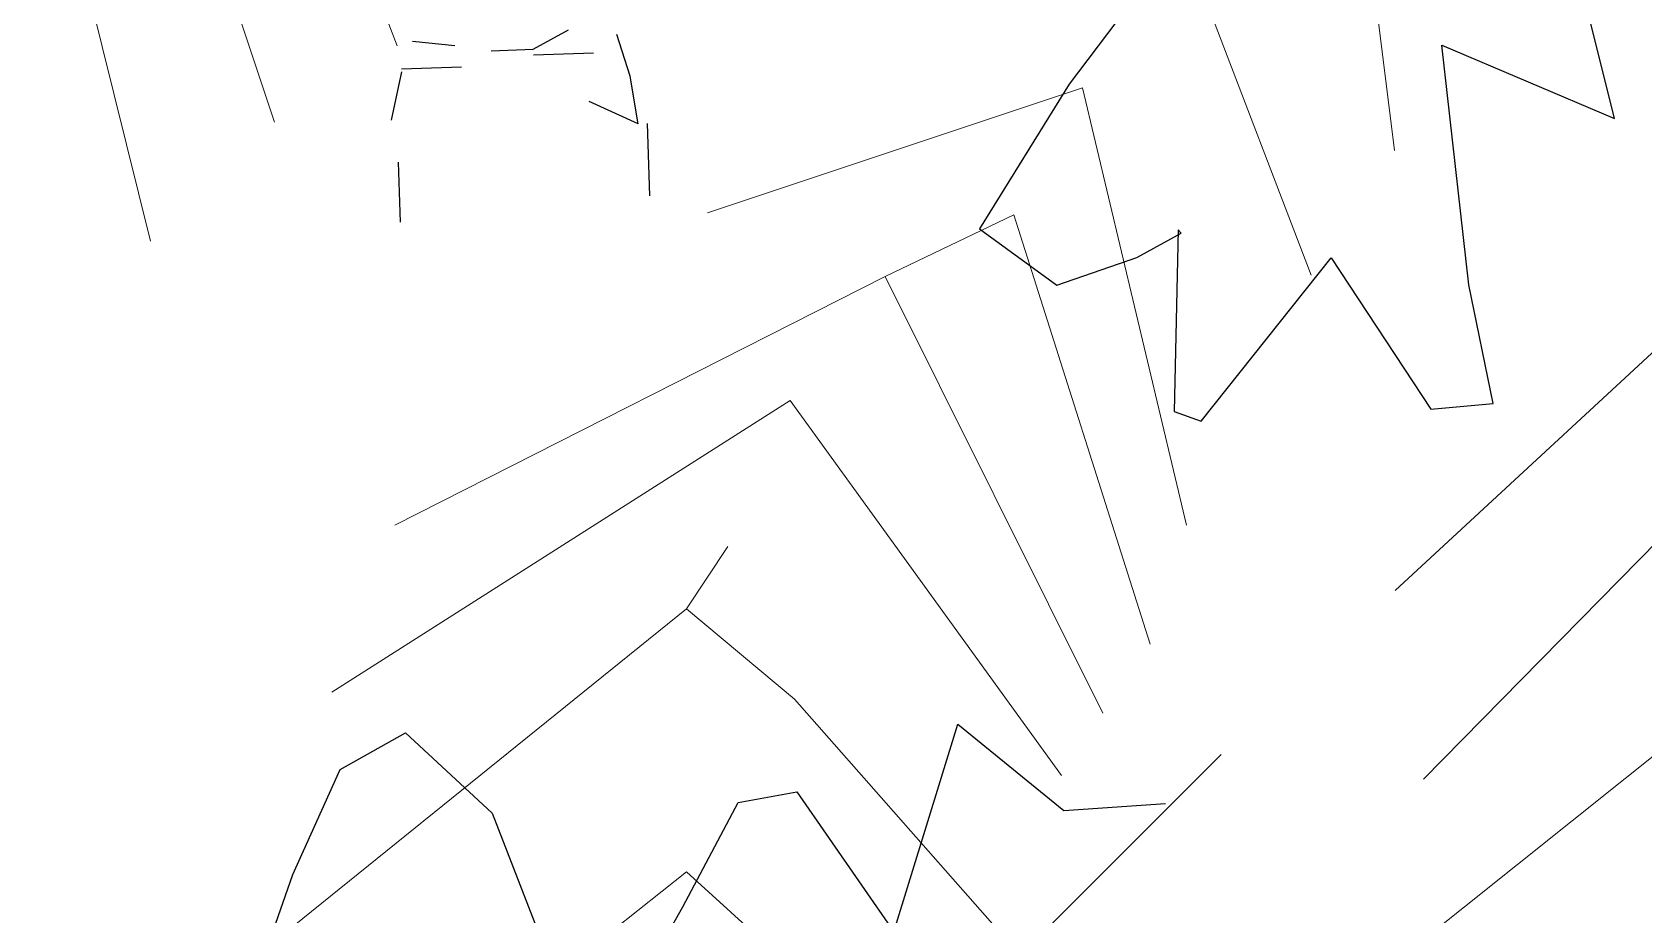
# Model space of a CAD drawing. Header units: metres. Extents: x 10 to 239, y 2 to 253.
# Drawn here: x 92.301 to 93.747, y 177.493 to 178.285 of the extents above; entities that cross this region are included whole.
import ezdxf

# ---------------------------------------------------------------- set-up
doc = ezdxf.new("R2010")
doc.units = ezdxf.units.M
doc.header["$MEASUREMENT"] = 0
doc.layers.add('bloques ARBOLES', color=7, linetype='Continuous', true_color=0xb8d897)

# ---------------------------------------------------------------- blocks, each defined once
blk = doc.blocks.new('arbolote')
at = {"layer": 'bloques ARBOLES'}
for points in [[(-1.9881, 6.6116), (-2.0821, 6.4869), (-2.1626, 6.3571), (-2.0931, 6.3065), (-2.0213, 6.3315), (-1.9816, 6.3531), (-1.9844, 6.3563), (-1.9879, 6.1932), (-1.9638, 6.1843), (-1.847, 6.331), (-1.7577, 6.1951), (-1.7015, 6.2004), (-1.7235, 6.3068), (-1.7476, 6.5219), (-1.5927, 6.4563), (-1.6533, 6.6984)], [(0.231, 6.8421), (0.2858, 6.9989), (0.3284, 7.093), (0.3869, 7.126), (0.4646, 7.0538), (0.5221, 6.9057)], [(0.5869, 6.8834), (0.6359, 6.9699), (0.6855, 7.0634), (0.7381, 7.073), (0.8253, 6.9473), (0.8826, 7.1338), (0.9777, 7.0562), (1.0689, 7.0626)], [(0.5805, 5.8724), (0.5892, 6.0984), (0.6413, 6.6286), (1.119, 7.1066)]]:
    blk.add_lwpolyline(points, dxfattribs=at)
blk = doc.blocks.new('arb-alz-77')
at = {"layer": 'bloques ARBOLES', "linetype": 'Continuous'}
for p, q in [((0.0374, 0.0379), (0.1106, 0.0778)), ((0.0374, 0.0379), (0.1106, 0.0778)), ((0.2384, -0.0176), (0.2107, 0.0686)), ((0.2384, -0.0176), (0.2107, 0.0686)), ((0.2384, -0.0176), (0.2107, 0.0686)), ((0.2384, -0.0176), (0.2107, 0.0686)), ((0.2384, -0.0176), (0.2107, 0.0686)), ((-0.1248, 0.0449), (-0.2124, 0.0543)), ((-0.1248, 0.0449), (-0.2124, 0.0543)), ((-0.1248, 0.0449), (-0.2124, 0.0543)), ((-0.1248, 0.0449), (-0.2124, 0.0543)), ((-0.1248, 0.0449), (-0.2124, 0.0543)), ((-0.1248, 0.0449), (-0.2124, 0.0543)), ((-0.1248, 0.0449), (-0.2124, 0.0543)), ((-0.1248, 0.0449), (-0.2124, 0.0543)), ((-0.1248, 0.0449), (-0.2124, 0.0543)), ((-0.1248, 0.0449), (-0.2124, 0.0543)), ((-0.1248, 0.0449), (-0.2124, 0.0543)), ((-0.1248, 0.0449), (-0.2124, 0.0543)), ((-0.1248, 0.0449), (-0.2124, 0.0543)), ((-0.1248, 0.0449), (-0.2124, 0.0543)), ((-0.0498, 0.035), (0.0374, 0.0379)), ((-0.0498, 0.035), (0.0374, 0.0379)), ((-0.0498, 0.035), (0.0374, 0.0379)), ((-0.2354, -0.0024), (-0.1109, 0.0018)), ((-0.2354, -0.0024), (-0.1109, 0.0018)), ((-0.2354, -0.0024), (-0.1109, 0.0018)), ((-0.2354, -0.0024), (-0.1109, 0.0018)), ((-0.2354, -0.0024), (-0.1109, 0.0018)), ((-0.2354, -0.0024), (-0.1109, 0.0018)), ((-0.2354, -0.0024), (-0.1109, 0.0018)), ((-0.2354, -0.0024), (-0.1109, 0.0018)), ((0.1622, 0.0297), (0.0377, 0.0255)), ((0.1622, 0.0297), (0.0377, 0.0255)), ((0.1622, 0.0297), (0.0377, 0.0255)), ((0.1622, 0.0297), (0.0377, 0.0255)), ((0.1622, 0.0297), (0.0377, 0.0255)), ((0.1622, 0.0297), (0.0377, 0.0255)), ((0.1622, 0.0297), (0.0377, 0.0255)), ((0.1622, 0.0297), (0.0377, 0.0255)), ((0.1622, 0.0297), (0.0377, 0.0255)), ((0.1622, 0.0297), (0.0377, 0.0255)), ((0.1622, 0.0297), (0.0377, 0.0255)), ((0.1622, 0.0297), (0.0377, 0.0255)), ((0.1622, 0.0297), (0.0377, 0.0255)), ((0.1622, 0.0297), (0.0377, 0.0255)), ((0.1622, 0.0297), (0.0377, 0.0255)), ((-0.2352, -0.0087), (-0.2567, -0.1091)), ((-0.2352, -0.0087), (-0.2567, -0.1091)), ((-0.2352, -0.0087), (-0.2567, -0.1091)), ((-0.2352, -0.0087), (-0.2567, -0.1091)), ((-0.2352, -0.0087), (-0.2567, -0.1091)), ((0.2544, -0.1167), (0.2384, -0.0176)), ((0.2544, -0.1167), (0.2384, -0.0176)), ((0.2544, -0.1167), (0.2384, -0.0176)), ((0.2544, -0.1167), (0.2384, -0.0176)), ((0.2544, -0.1167), (0.2384, -0.0176)), ((0.2544, -0.1167), (0.2384, -0.0176)), ((0.2544, -0.1167), (0.2384, -0.0176)), ((0.2544, -0.1167), (0.2384, -0.0176)), ((0.2544, -0.1167), (0.153, -0.0702)), ((0.2544, -0.1167), (0.153, -0.0702)), ((0.2544, -0.1167), (0.153, -0.0702)), ((0.2544, -0.1167), (0.153, -0.0702)), ((0.2544, -0.1167), (0.153, -0.0702)), ((0.2544, -0.1167), (0.153, -0.0702)), ((0.2544, -0.1167), (0.153, -0.0702)), ((0.2544, -0.1167), (0.153, -0.0702)), ((0.2544, -0.1167), (0.153, -0.0702)), ((0.2544, -0.1167), (0.153, -0.0702)), ((0.2544, -0.1167), (0.153, -0.0702)), ((0.2544, -0.1167), (0.153, -0.0702)), ((0.2544, -0.1167), (0.153, -0.0702)), ((0.2544, -0.1167), (0.153, -0.0702)), ((0.2544, -0.1167), (0.153, -0.0702)), ((0.2544, -0.1167), (0.153, -0.0702)), ((0.2544, -0.1167), (0.153, -0.0702)), ((0.2544, -0.1167), (0.153, -0.0702)), ((0.2544, -0.1167), (0.153, -0.0702)), ((0.2544, -0.1167), (0.153, -0.0702)), ((0.273, -0.1161), (0.2781, -0.2654)), ((0.273, -0.1161), (0.2781, -0.2654)), ((0.273, -0.1161), (0.2781, -0.2654)), ((0.273, -0.1161), (0.2781, -0.2654)), ((0.273, -0.1161), (0.2781, -0.2654)), ((0.273, -0.1161), (0.2781, -0.2654)), ((0.273, -0.1161), (0.2781, -0.2654)), ((0.273, -0.1161), (0.2781, -0.2654)), ((0.273, -0.1161), (0.2781, -0.2654)), ((0.273, -0.1161), (0.2781, -0.2654)), ((0.273, -0.1161), (0.2781, -0.2654)), ((0.273, -0.1161), (0.2781, -0.2654)), ((0.273, -0.1161), (0.2781, -0.2654)), ((0.273, -0.1161), (0.2781, -0.2654)), ((0.273, -0.1161), (0.2781, -0.2654)), ((0.273, -0.1161), (0.2781, -0.2654)), ((0.273, -0.1161), (0.2781, -0.2654)), ((-0.2371, -0.3201), (-0.2412, -0.1957)), ((-0.2371, -0.3201), (-0.2412, -0.1957))]:
    blk.add_line(p, q, dxfattribs=at)
blk = doc.blocks.new('Palm2-e')
at = {"layer": 'bloques ARBOLES', "lineweight": 5}
for p, q in [((-1.181, 3.467), (-1.0085, 2.9501)), ((-0.8984, 3.0184), (-1.069, 3.467)), ((-1.1198, 2.8433), (-1.2558, 3.3921)), ((-0.0032, 2.9247), (-0.0221, 3.0744)), ((-0.1712, 3.0556), (-0.0781, 2.8127)), ((-0.2832, 2.9807), (-0.6198, 2.8687)), ((-0.1901, 2.5881), (-0.2832, 2.9807)), ((-0.4603, 2.8114), (-0.345, 2.8668)), ((-0.345, 2.8668), (-0.2226, 2.4813)), ((-0.4603, 2.8114), (-0.9004, 2.5881)), ((-0.265, 2.4195), (-0.4603, 2.8114)), ((-0.0026, 2.5295), (0.2744, 2.786)), ((-0.957, 2.4384), (-0.5456, 2.7001)), ((-0.5456, 2.7001), (-0.3021, 2.3635)), ((0.0228, 2.3602), (0.2595, 2.6011)), ((-0.6387, 2.5132), (-0.6016, 2.5692)), ((-0.6387, 2.5132), (-1.125, 2.1207)), ((-0.5417, 2.4319), (-0.6387, 2.5132)), ((-0.2832, 2.1389), (-0.5417, 2.4319)), ((0.277, 2.4195), (-0.0032, 2.1955)), ((-1.1439, 1.8772), (-0.6387, 2.2769)), ((-0.6387, 2.2769), (-0.3021, 1.9709))]:
    blk.add_line(p, q, dxfattribs=at)

msp = doc.modelspace()

# ---------------------------------------------------------------- block references
for p in [(95.31367, 171.75181), (92.24898, 170.53045)]:
    msp.add_blockref('arbolote', p)
at = {"layer": 'bloques ARBOLES', "color": 2, "xscale": 0.433568186266492, "yscale": 0.433568186266492, "zscale": 0.433568186266492}
msp.add_blockref('arb-alz-77', (92.73427, 178.25369), dxfattribs=at)
at = {"layer": 'bloques ARBOLES'}
msp.add_blockref('Palm2-e', (93.52681, 175.25468), dxfattribs=at)

doc.saveas('drawing.dxf')
